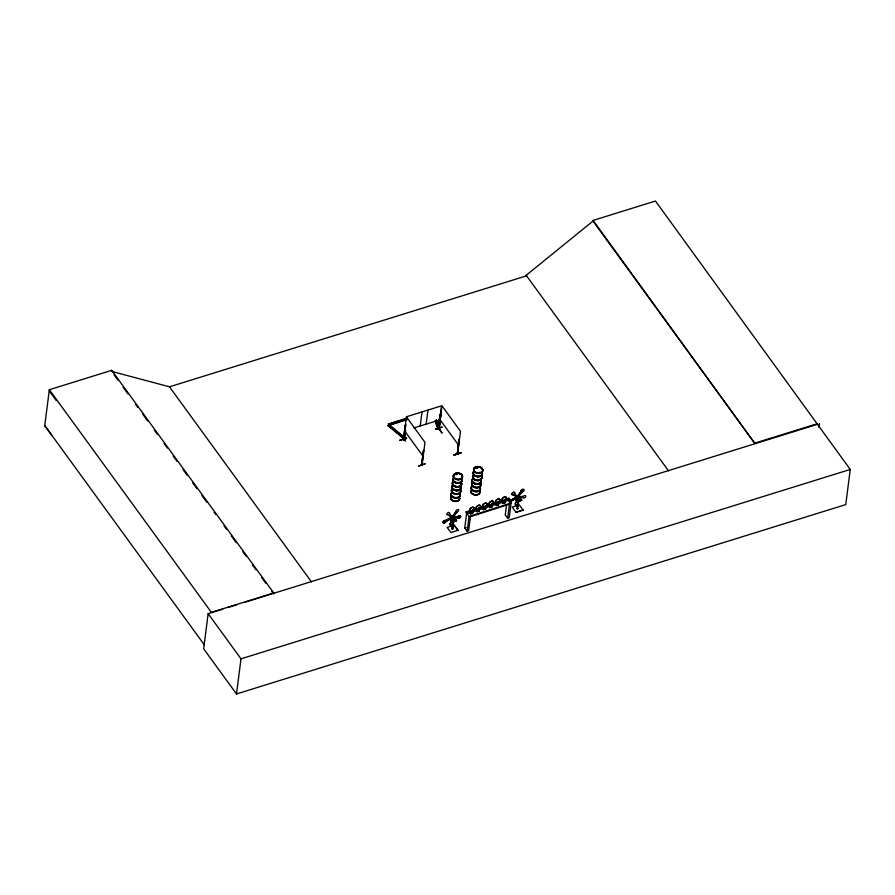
<?xml version="1.0" encoding="UTF-8"?>
<svg xmlns="http://www.w3.org/2000/svg" width="895" height="895" viewBox="0 0 895 895"><rect width="100%" height="100%" fill="white"/><g stroke="black" fill="none" stroke-linecap="round" stroke-linejoin="round"><path stroke-width="1.34" d="M404.059 438.718L404.663 438.55M439.411 428.28L437.912 428.403M453.675 517.713L457.703 517.634A1.645 0.984 -36.7 0 0 459.538 517.858A1.645 0.984 -36.7 0 0 460.433 515.934A1.645 0.984 -36.7 0 0 458.296 516.381L452.143 517.5L450.756 522.982A1.645 0.984 -36.7 0 0 450.151 524.873A1.645 0.984 -36.7 0 0 452.344 524.168A1.645 0.984 -36.7 0 0 452.199 522.523L452.098 522.4A1.645 0.984 -36.7 0 1 452.255 524.045A1.645 0.984 -36.7 0 1 450.051 524.75A1.645 0.984 -36.7 0 1 450.666 522.859L451.561 518.093M457.714 517.478L457.804 517.769A1.645 0.984 -36.7 0 0 459.638 517.981A1.645 0.984 -36.7 0 0 460.533 516.057A1.645 0.984 -36.7 0 0 458.385 516.505M470.647 513.831L470.132 512.443L470.848 513.629C474.037 514.491 471.262 510.351 472.851 512.555L470.647 513.831L470.535 512.667M472.381 512.611L472.56 510.396L470.882 510.933L470.736 513.283L470.132 512.443M477.024 510.609C477.203 511.459 477.236 510.396 476.509 510.967L477.102 511.761L479.239 511.079L478.713 509.691L479.239 511.079M478.836 510.53L479.015 508.326L477.337 508.863L477.102 511.761M483.68 508.986L483.043 508.304L483.557 509.691L485.761 508.416L484.989 507.689L485.526 508.919L483.759 509.49L483.222 508.248M483.457 508.662L483.557 509.691M485.694 509.009L485.112 508.002L483.613 508.83M485.358 508.517L485.112 508.002M490.08 506.861L491.791 506.223L492.037 504.344L490.247 504.724L490.113 506.76L491.691 506.011L491.926 504.187M491.814 506.447L489.621 506.626L490.214 507.409C493.402 508.282 490.628 504.131 492.216 506.346L490.012 507.622L489.677 506.178L490.214 507.409M497.9 503.549L498.437 504.78L496.669 505.339C495.427 502.845 497.206 506.872 496.703 502.654L498.493 502.274L498.246 504.153L496.568 504.69L496.468 505.552L498.604 504.869L498.079 503.482M498.235 504.456L498.023 503.863M505.048 502.8L504.534 501.413L505.048 502.8L502.923 503.482L502.744 502.431L503.158 500.585L504.825 500.048L504.523 502.196M502.968 502.464L504.702 502.084L504.534 501.413M51.709 435.294L44.75 425.584L49.348 389.717L111.707 370.34L273.736 592.96L273.601 593.989M111.707 370.34L111.573 371.358L169.479 386.819L526.562 275.828L526.182 275.302L668.52 470.871M222.765 609.148L208.155 613.69L203.657 648.819L236.504 693.961L845.753 504.59L850.25 469.461L655.453 201.039L593.094 220.416L593.005 221.076L755.033 443.707L593.094 220.416M236.504 693.961L241.001 658.832L208.155 613.69M406.733 418.222L388.363 423.928L405.86 438.528L404.753 439.579L387.994 425.483L407.404 419.151M388.363 423.928L388.989 425.304L407.348 419.587M389.045 424.856L387.938 425.919M400.087 440.329L406.543 438.27L400.121 440.116M402.023 436.749L405.614 441.257M403.488 439.881L405.077 425.427L405.614 425.785L405.077 425.427M403.667 438.93L403.69 439.445M404.495 439.087L403.533 439.926L406.386 416.813L424.968 442.331L422.104 464.975L421.556 464.002L421.467 464.583L423.548 450.442L421.881 465.053L421.746 464.494M404.943 430.417L403.835 439.053M403.846 439.892L405.871 424.297M406.364 420.46L406.856 416.634L441.481 405.86L438.763 428.392M404.339 438.863L405.357 431.591M404.518 439.109L405.648 430.394M404.753 439.579L405.86 438.528M420.214 425.964L422.015 411.913M418.759 466.038L425.282 463.733L418.793 465.993M426.165 424.118L427.967 410.067M421.813 464.997L423.548 450.442M435.652 429.074L442.085 427.239M438.807 428.436L440.832 414.318L439.277 428.85L437.879 428.996L440.262 414.24L437.979 428.683L439.333 428.414L436.749 420.505M438.36 428.269L437.879 427.955L438.539 428.269M438.438 428.28L440.262 414.24M457.065 453.105L457.602 453.888L460.489 431.289L441.917 405.771L439.065 428.884L440.597 414.385M440.396 430.45C426.915 412.282 451.684 446.348 437.588 426.837M460.802 452.657C439.244 459.627 475.838 448.462 454.347 454.761M457.278 453.452L459.079 439.4L457.412 454L459.079 439.4M450.375 519.816L454.817 518.037L456.551 520.789L452.154 522.199L450.375 519.816L454.817 518.037M452.087 517.914L452.601 519.894L451.986 517.791M452.154 522.199L450.431 519.447M453.754 521.371L452.624 529.124L451.93 528.934L452.859 521.651M453.105 519.122L453.485 521.091L454.917 520.633L455.074 519.38L454.537 518.653L453.105 519.122L453.687 521.349M451.93 528.934L453.06 521.181M453.653 517.467L454.033 519.436L453.653 517.467L452.21 517.925M452.624 529.124L453.552 521.841M454.537 518.653L455.119 520.89M454.145 525.164L457.994 530.254L454.145 525.164L447.153 527.412L450.99 532.57L457.994 530.254M467.168 531.216L464.751 527.983L466.552 513.931L466.049 511.985L466.843 511.683L467 513.696L469.058 516.46L467.168 531.216L468.622 530.757L470.423 516.706L509.468 504.187L507.666 518.239L509.221 517.735L511.112 502.979L509.054 500.215L508.886 498.202L506.257 499.041M470.848 513.629L470.311 512.387M478.534 509.758L479.071 510.989L477.359 511.112M483.557 508.617L483.792 506.794C489.296 505.317 480.481 510.776 485.191 508.036M485.179 508.539L485.47 506.257M485.526 508.919L484.989 507.689M490.012 507.622L490.27 506.973M491.623 505.552L491.713 506.536M496.132 504.109L496.468 505.552M498.246 504.153L498.381 502.117M502.923 503.482L502.33 502.688C502.039 501.882 506.156 504.321 504.355 501.48M503.124 503.27L502.587 502.039M504.702 502.084L504.825 500.048M506.559 504.769L505.25 514.994L507.666 518.239M515.542 499.209L517.265 501.961L521.707 500.182L519.928 497.799L515.542 499.209L517.265 501.961M515.766 502.621L516.572 497.721L517.869 498.414L517.702 499.656L517.321 497.687M517.12 498.269L517.198 497.676M516.102 512.332L523.105 510.016L516.102 512.332L512.264 507.096L519.257 504.858L523.094 510.094M518.216 498.884L518.597 500.853L520.029 500.394L520.185 499.142L519.648 498.414L518.216 498.884L518.798 501.111M517.042 508.696L517.936 508.405L517.042 508.696L518.127 500.204M517.243 508.226L518.015 502.151M518.753 497.228L519.145 499.197L518.753 497.228L516.672 497.855M517.735 508.886L518.82 500.394M519.648 498.414L520.23 500.652M519.928 497.799L521.662 500.551M818.936 427.474L819.462 423.458M479.015 508.326L478.881 510.363L477.203 510.9L477.449 509.02A2.562 1.522 -36.7 0 1 476.867 506.279A2.562 1.522 -36.7 0 1 480.492 505.899A2.562 1.522 -36.7 0 1 477.471 509.009L477.337 508.863M492.037 504.344L490.113 506.76L490.359 504.881A2.562 1.522 -36.7 0 1 489.778 502.14A2.562 1.522 -36.7 0 1 493.402 501.759A2.562 1.522 -36.7 0 1 490.382 504.869L490.247 504.724M498.101 503.896L496.568 504.69L496.703 502.654M504.612 501.994L503.024 502.621L503.27 500.741A2.562 1.522 -36.7 0 1 502.677 498A2.562 1.522 -36.7 0 1 506.313 497.62A2.562 1.522 -36.7 0 1 503.292 500.73L503.158 500.585M472.426 512.432L470.692 512.813L472.426 512.432L472.56 510.396M451.416 517.276L451.639 518.004L445.844 521.438A1.645 0.984 -36.7 0 1 443.797 522.893A1.645 0.984 -36.7 0 1 443.338 521.405A1.645 0.984 -36.7 0 1 445.542 520.465L451.516 517.411L445.654 520.543M451.516 517.411L451.74 518.138L445.945 521.561A1.645 0.984 -36.7 0 1 443.898 523.027A1.645 0.984 -36.7 0 1 443.439 521.539A1.645 0.984 -36.7 0 1 445.643 520.588L445.755 520.677M516.751 497.765L510.955 501.2A1.645 0.984 -36.7 0 1 509.881 502.375M508.718 501.088A1.645 0.984 -36.7 0 1 510.754 500.361L516.527 497.038L516.851 497.9L511.056 501.323A1.645 0.984 -36.7 0 1 509.982 502.509M456.663 473.858L455.6 474.328M455.768 474.563L455.891 473.869L456.159 474.551M456.64 473.891L456.595 474.507M460.008 479.205L459.448 478.758M459.929 478.724L459.582 478.702M475.816 467.772L476.207 468.029M476.084 467.794L477.158 467.637M476.979 467.615L476.778 467.414M476.867 468.298L476.99 467.526M479.955 472.828L480.313 472.437M479.686 472.325L480.346 472.661M478.657 510.072L478.758 510.653M483.669 509.098L483.043 508.304M491.568 505.932L489.42 506.827M504.478 501.972L502.33 502.688M403.902 438.539L404.663 438.651M518.093 496.826L523.497 496.266A1.645 0.984 -36.7 0 1 525.645 495.819A1.645 0.984 -36.7 0 1 524.75 497.743A1.645 0.984 -36.7 0 1 522.915 497.531L517.153 497.441L522.053 491.769A1.645 0.984 -36.7 0 0 523.788 490.024A1.645 0.984 -36.7 0 0 522.154 489.531A1.645 0.984 -36.7 0 0 520.979 491.456L517.288 496.591L521.069 491.556A1.645 0.984 -36.7 0 1 522.244 489.666A1.645 0.984 -36.7 0 1 523.888 490.158A1.645 0.984 -36.7 0 1 522.154 491.903L518.093 496.826L517.288 496.591M403.589 439.915L403.88 439.333M439.356 428.772L439.098 427.855M490.102 507.073L489.677 506.178M503.012 502.934L502.408 502.095M455.935 473.902L456.797 474.216M449.312 513.931L449.424 513.764A1.645 0.984 -36.7 0 0 448.675 512.455A1.645 0.984 -36.7 0 0 446.762 514.077A1.645 0.984 -36.7 0 0 448.182 514.815L451.416 517.623L452.355 516.818L449.525 513.887M513.484 494.487L513.383 494.711A1.645 0.984 -36.7 0 1 511.962 493.973A1.645 0.984 -36.7 0 1 513.875 492.351A1.645 0.984 -36.7 0 1 514.636 493.648L514.535 493.525A1.645 0.984 -36.7 0 0 513.786 492.216A1.645 0.984 -36.7 0 0 511.873 493.839A1.645 0.984 -36.7 0 0 513.294 494.577L516.527 497.385L517.366 496.456L516.527 497.385M452.355 516.818L455.958 511.795L452.176 516.829L452.982 517.064L457.043 512.141M456.058 511.929L455.868 511.694A1.645 0.984 -36.7 0 1 457.043 509.77A1.645 0.984 -36.7 0 1 458.687 510.262A1.645 0.984 -36.7 0 1 456.942 512.007L452.881 516.93L452.076 516.695M472.672 510.553L470.748 512.969L470.994 511.09A2.562 1.522 -36.7 0 1 470.412 508.349A2.562 1.522 -36.7 0 1 474.037 507.968A2.562 1.522 -36.7 0 1 471.016 511.079L470.882 510.933M478.791 510.273L477.102 510.687L479.127 508.483M485.582 506.413L483.658 508.83L483.904 506.95A2.562 1.522 -36.7 0 1 483.322 504.209A2.562 1.522 -36.7 0 1 486.947 503.829A2.562 1.522 -36.7 0 1 483.926 506.939L483.792 506.794M496.345 504.668L498.493 502.274M503.024 502.621L504.948 500.204M460.645 485.907L460.645 485.907A4.62 3.211 7.3 0 1 456.405 490.404A4.62 3.211 7.3 0 1 452.646 485.235A4.62 3.211 7.3 0 0 456.405 490.449A4.62 3.211 7.3 0 0 460.589 485.974L460.668 485.884A4.62 3.222 7.3 0 1 456.428 490.27A4.62 3.222 7.3 0 1 452.657 485.101M479.474 490.516L479.44 490.549A4.62 3.211 7.3 0 1 475.223 495.013A4.62 3.211 7.3 0 1 471.464 489.845M452.255 516.695L451.416 517.623M526.182 275.302L593.005 221.076M456.864 474.484L455.712 474.384M475.927 467.526L476.677 467.447M477.102 468.051L475.871 467.716L476.89 467.94M508.931 500.674A1.645 0.984 -36.7 0 1 510.653 500.227L516.527 497.038M438.606 427.989L438.035 428.168M477.203 510.9L478.78 510.15M472.202 512.141L470.054 513.036M456.651 474.361L456.047 474.361M508.091 498.504L508.886 498.202M466.049 511.985L470.781 510.418M473.41 509.579L476.554 508.617M478.668 507.89L483.926 506.201M486.556 505.362L489.699 504.4M492.328 503.561L496.266 502.296M498.381 501.569L502.833 500.193M467.201 512.164L509.244 498.683M467 513.696L509.054 500.215M470.255 512.835L472.325 512.22M498.101 503.997L496.412 504.523M502.531 502.487L504.601 501.871M517.869 498.414L519.301 497.956M453.642 519.85L455.074 519.38M518.753 499.611L520.185 499.142M452.199 521.83L456.595 520.42M469.058 516.46L511.112 502.979M517.31 501.592L521.707 500.182M464.751 527.983L466.205 527.513M399.92 440.15L406.621 438.08M421.534 464.147L421.802 464.46M454.291 454.996L460.791 452.904M389.616 423.961L406.677 418.659M413.893 427.933L439.68 419.923M755.123 443.047L817.482 423.659M273.736 592.96L211.377 612.348L49.348 389.717M228.068 607.504L237.365 604.606M245.331 602.134L271.89 593.877M817.392 424.319L273.221 593.463L271.577 591.215M241.001 658.832L850.25 469.461M453.776 517.847L457.804 517.612M517.209 502.162L517.299 502.285A1.645 0.984 -36.7 0 1 517.455 503.93A1.645 0.984 -36.7 0 1 515.263 504.635A1.645 0.984 -36.7 0 1 515.867 502.755M452.132 528.464L452.825 528.643M517.187 496.456L517.992 496.691M438.002 428.638L435.35 420.639M391.093 427.004L405.804 438.964M387.994 425.483L404.808 439.143M514.424 493.693L517.467 496.591M498.012 504.075L498.604 504.869M497.844 503.986L498.437 504.78M491.389 506.055L492.149 506.939M476.587 510.374L477.303 511.56M472.023 512.264L472.784 513.148M458.251 516.672L452.982 517.064M455.365 519.201L456.551 520.789M441.917 427.06L435.473 429.097M440.116 419.822L458.699 445.341M404.585 430.875L423.167 456.383M169.099 386.293L311.426 581.862M114.034 374.748L118.14 380.386M123.062 387.143L127.985 393.912M135.369 404.059L137.83 407.438M142.752 414.206L147.675 420.963M154.242 429.992L157.531 434.5M164.087 443.517L167.376 448.026M173.115 455.924L177.221 461.551M182.96 469.45L187.066 475.088M192.805 482.976L196.911 488.614M201.834 495.382L206.756 502.14M214.14 512.287L215.784 514.547M223.985 525.824L226.446 529.202M231.38 535.971L236.302 542.728M242.858 551.745L246.147 556.265M252.714 565.282L255.992 569.791M261.732 577.678L265.837 583.316M44.75 425.584L204.306 644.825M49.214 390.746L56.172 400.457M436.257 419.621L439.277 428.85M435.294 421.075L437.879 428.996M461.596 478.568A4.676 3.256 7.3 0 1 457.345 483.099A4.676 3.256 7.3 0 1 453.53 477.852M461.518 478.803A4.62 3.211 7.3 0 1 457.323 483.278A4.62 3.211 7.3 0 1 453.552 478.109M461.619 478.366A4.676 3.256 7.3 0 1 457.367 482.897A4.676 3.256 7.3 0 1 453.552 477.661M461.596 478.154A4.62 3.211 7.3 0 1 458.005 482.651A4.62 3.211 7.3 0 1 453.15 478.198M461.518 482.852A4.62 3.211 7.3 0 1 456.305 486.421A4.62 3.211 7.3 0 1 453.138 481.342M461.44 483.501A4.62 3.211 7.3 0 1 457.423 487.182A4.62 3.211 7.3 0 1 452.367 483.535M452.568 482.718A4.62 3.211 7.3 0 1 453.06 481.991M461.529 483.266A4.676 3.256 7.3 0 1 456.237 486.891A4.676 3.256 7.3 0 1 453.038 481.734M461.551 483.065A4.676 3.256 7.3 0 1 456.271 486.69A4.676 3.256 7.3 0 1 453.06 481.532M459.605 493.738A4.62 3.211 7.3 0 1 455.41 498.213A4.62 3.211 7.3 0 1 451.639 493.044M459.683 493.492A4.676 3.256 7.3 0 1 455.432 498.034A4.676 3.256 7.3 0 1 451.617 492.787M459.683 493.089A4.62 3.211 7.3 0 1 455.488 497.564A4.62 3.211 7.3 0 1 451.729 492.384M459.706 493.29A4.676 3.256 7.3 0 1 455.454 497.833A4.676 3.256 7.3 0 1 451.639 492.586M460.522 490.673A4.62 3.211 7.3 0 1 455.309 494.253A4.62 3.211 7.3 0 1 452.143 489.162M460.634 490.247A4.676 3.256 7.3 0 1 455.354 493.872A4.676 3.256 7.3 0 1 452.143 488.715M460.601 490.024A4.62 3.211 7.3 0 1 455.387 493.604A4.62 3.211 7.3 0 1 452.221 488.513M460.612 490.438A4.676 3.256 7.3 0 1 455.32 494.074A4.676 3.256 7.3 0 1 452.109 488.905M459.605 497.81A4.62 3.211 7.3 0 1 454.392 501.39A4.62 3.211 7.3 0 1 451.225 496.3M450.599 497.62A4.587 3.188 7.3 0 0 455.611 501.245A4.587 3.188 7.3 0 0 459.605 497.586A4.609 3.2 7.3 0 1 454.425 501.155A4.609 3.2 7.3 0 1 451.259 496.076A4.587 3.188 7.3 0 0 450.789 496.814M481.253 476.252A4.62 3.211 7.3 0 1 477.661 480.749A4.62 3.211 7.3 0 1 472.806 476.297M480.85 479.284A4.609 3.2 7.3 0 1 476.666 483.747A4.609 3.2 7.3 0 1 472.918 478.59A4.587 3.188 7.3 0 0 476.073 483.658A4.587 3.188 7.3 0 0 481.264 480.1M481.834 472.135A4.676 3.256 7.3 0 1 477.583 476.666A4.676 3.256 7.3 0 1 473.768 471.43M481.857 471.933A4.676 3.256 7.3 0 1 477.606 476.476A4.676 3.256 7.3 0 1 473.791 471.229M481.834 471.732A4.62 3.211 7.3 0 1 477.639 476.196A4.62 3.211 7.3 0 1 473.88 471.027M481.745 472.381A4.62 3.211 7.3 0 1 477.55 476.856A4.62 3.211 7.3 0 1 473.791 471.687M481.756 476.42A4.62 3.211 7.3 0 1 477.136 480.078A4.62 3.211 7.3 0 1 472.884 475.648M473.377 474.909A4.62 3.211 7.3 0 1 474.137 474.305M481.253 480.335A4.62 3.211 7.3 0 1 476.039 483.915A4.62 3.211 7.3 0 1 472.873 478.825M481.767 476.845A4.676 3.256 7.3 0 1 477.08 480.548A4.676 3.256 7.3 0 1 472.773 476.05M481.79 476.643A4.676 3.256 7.3 0 1 477.113 480.346A4.676 3.256 7.3 0 1 472.795 475.849M480.414 483.188A4.676 3.256 7.3 0 1 476.162 487.719A4.676 3.256 7.3 0 1 472.347 482.483M480.335 483.434A4.62 3.211 7.3 0 1 476.744 487.932A4.62 3.211 7.3 0 1 471.878 483.468M480.447 482.987A4.676 3.256 7.3 0 1 476.8 487.551A4.676 3.256 7.3 0 1 471.878 483.031M480.414 482.785A4.62 3.211 7.3 0 1 476.822 487.283A4.62 3.211 7.3 0 1 471.967 482.819M480.346 487.473A4.62 3.211 7.3 0 1 475.122 491.053A4.62 3.211 7.3 0 1 471.967 485.963M480.257 488.122A4.62 3.211 7.3 0 1 475.044 491.702A4.62 3.211 7.3 0 1 471.878 486.611M480.346 487.898A4.676 3.256 7.3 0 1 475.066 491.523A4.676 3.256 7.3 0 1 471.855 486.365M480.38 487.697A4.676 3.256 7.3 0 1 475.088 491.321A4.676 3.256 7.3 0 1 471.878 486.164M472.84 479.172A4.609 3.2 7.3 0 0 475.995 484.251A4.609 3.2 7.3 0 0 481.208 480.671A4.587 3.188 7.3 0 1 476.006 484.229A4.587 3.188 7.3 0 1 472.862 479.172M452.445 518.496A1.443 0.861 -36.7 0 1 451.002 518.004A1.443 0.861 -36.7 0 1 452.713 516.516A1.443 0.861 -36.7 0 1 453.273 517.78M451.55 518.373A1.443 0.861 -36.7 0 1 450.8 517.489A1.443 0.861 -36.7 0 1 452.255 516.225A1.443 0.861 -36.7 0 1 453.262 516.885M516.974 498.067A1.443 0.861 -36.7 0 1 515.99 497.061A1.443 0.861 -36.7 0 1 518.026 495.998A1.443 0.861 -36.7 0 1 517.623 497.732M454.615 478.143A4.62 3.211 7.3 0 0 462.357 477.382A4.62 3.211 7.3 0 0 456.909 472.952A4.62 3.211 7.3 0 0 454.615 478.143M457.032 490.203A4.609 3.2 7.3 0 0 460.623 485.716A4.587 3.188 7.3 0 1 457.032 490.191A4.609 3.2 7.3 0 1 452.188 485.75A4.587 3.188 7.3 0 0 457.032 490.191M454.582 478.478A4.609 3.2 7.3 0 0 462.312 477.706A4.609 3.2 7.3 0 0 456.875 473.287A4.609 3.2 7.3 0 0 454.582 478.478M454.593 478.299A4.62 3.222 7.3 0 0 462.357 477.527A4.62 3.222 7.3 0 0 456.897 473.086A4.62 3.222 7.3 0 0 454.593 478.299M454.593 478.467A4.587 3.188 7.3 0 0 462.29 477.706A4.587 3.188 7.3 0 0 456.875 473.31A4.587 3.188 7.3 0 0 454.593 478.467M456.361 490.751A4.609 3.2 7.3 0 0 460.545 486.287A4.587 3.188 7.3 0 1 456.361 490.74A4.609 3.2 7.3 0 1 452.601 485.593A4.587 3.188 7.3 0 0 456.361 490.74M474.853 471.721A4.62 3.211 7.3 0 0 482.595 470.949A4.62 3.211 7.3 0 0 477.147 466.519A4.62 3.211 7.3 0 0 474.853 471.721M474.809 472.045A4.609 3.2 7.3 0 0 482.55 471.285A4.609 3.2 7.3 0 0 477.113 466.866A4.609 3.2 7.3 0 0 474.809 472.045M474.82 471.855A4.62 3.222 7.3 0 0 482.584 471.094A4.62 3.222 7.3 0 0 477.124 466.653A4.62 3.222 7.3 0 0 474.82 471.855M474.831 472.045A4.587 3.188 7.3 0 0 482.528 471.273A4.587 3.188 7.3 0 0 477.113 466.877A4.587 3.188 7.3 0 0 474.831 472.045M475.849 494.823A4.609 3.2 7.3 0 0 479.44 490.337A4.587 3.188 7.3 0 1 475.849 494.812A4.609 3.2 7.3 0 1 471.005 490.382A4.587 3.188 7.3 0 0 475.849 494.812M471.128 511.235A2.562 1.522 -36.7 0 0 474.149 508.125A2.562 1.522 -36.7 0 0 470.524 508.505A2.562 1.522 -36.7 0 0 471.128 511.235M477.583 509.165A2.562 1.522 -36.7 0 0 480.604 506.055A2.562 1.522 -36.7 0 0 476.979 506.436A2.562 1.522 -36.7 0 0 477.583 509.165M496.949 502.956A2.562 1.522 -36.7 0 0 499.969 499.846A2.562 1.522 -36.7 0 0 496.345 500.227A2.562 1.522 -36.7 0 0 496.949 502.956M496.837 502.8A2.562 1.522 -36.7 0 0 499.857 499.69A2.562 1.522 -36.7 0 0 496.233 500.07A2.562 1.522 -36.7 0 0 496.837 502.8M484.038 507.096A2.562 1.522 -36.7 0 0 487.059 503.986A2.562 1.522 -36.7 0 0 483.434 504.366A2.562 1.522 -36.7 0 0 484.038 507.096M490.494 505.026A2.562 1.522 -36.7 0 0 493.514 501.916A2.562 1.522 -36.7 0 0 489.889 502.296A2.562 1.522 -36.7 0 0 490.494 505.026M503.404 500.887A2.562 1.522 -36.7 0 0 506.425 497.777A2.562 1.522 -36.7 0 0 502.8 498.157A2.562 1.522 -36.7 0 0 503.404 500.887M517.22 498.403A1.443 0.861 -36.7 0 0 518.518 496.512A1.443 0.861 -36.7 0 0 516.348 497.195A1.443 0.861 -36.7 0 0 517.22 498.403"/></g></svg>
